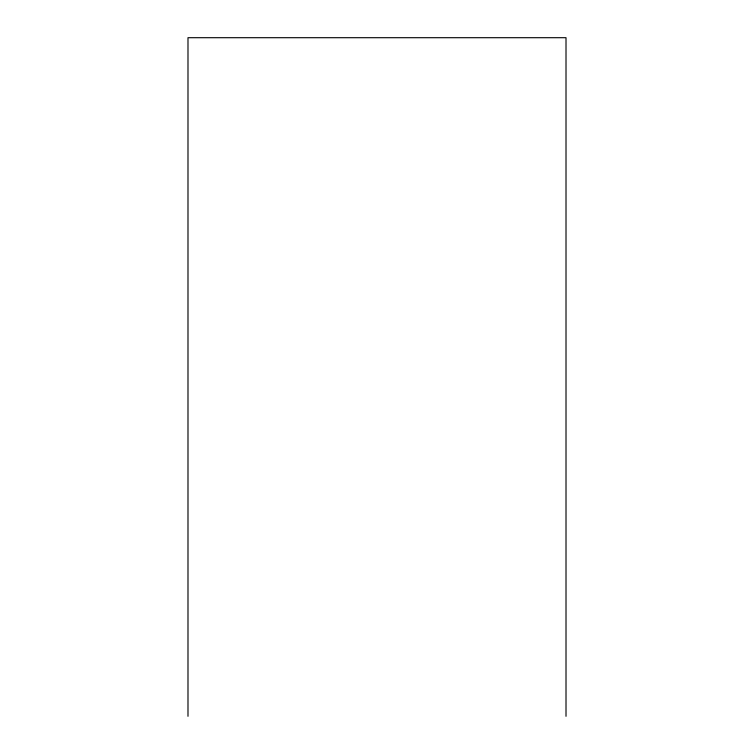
<?xml version="1.0" encoding="UTF-8"?>
<svg xmlns="http://www.w3.org/2000/svg" width="754" height="754" viewBox="0 0 754 754"><rect width="100%" height="100%" fill="white"/><g stroke="black" fill="none" stroke-linecap="round" stroke-linejoin="round"><path stroke-width="1.13" d="M566.009 716.3L566.009 37.7L187.991 37.7L187.991 716.3"/></g></svg>
